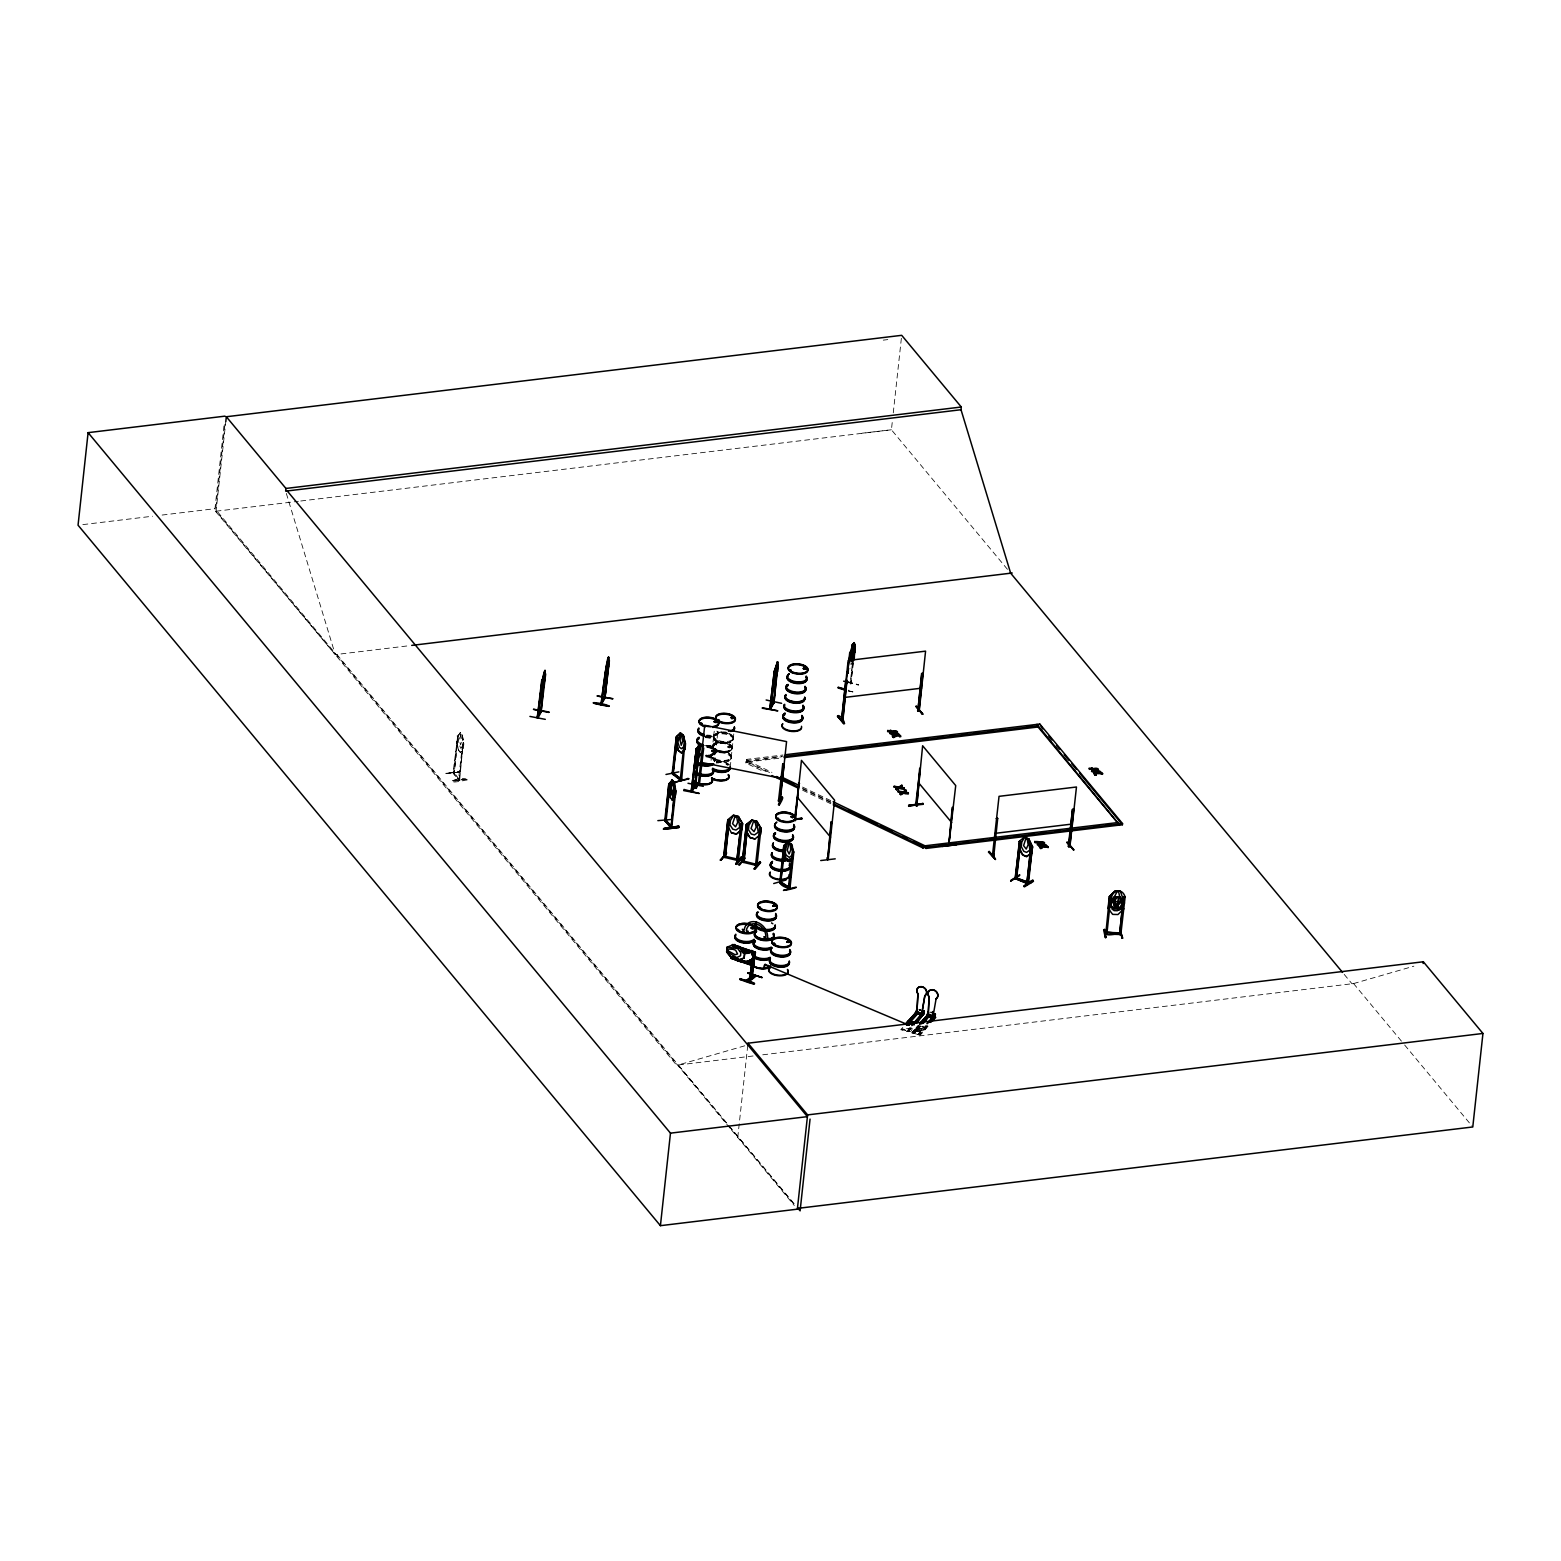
<?xml version="1.0" encoding="UTF-8"?>
<svg xmlns="http://www.w3.org/2000/svg" width="1561" height="1561" viewBox="0 0 1561 1561"><rect width="100%" height="100%" fill="white"/><g stroke="black" fill="none" stroke-linecap="round" stroke-linejoin="round"><path stroke-width="0.75" stroke-dasharray="5 3.75" d="M458.251 736.519L460.358 732.382L462.407 735.036L462.817 742.021L458.485 779.739L459.422 778.295M713.592 737.124L711.582 754.744M717.787 732.031L717.767 731.875A9.873 4.683 6.2 0 1 706.84 735.075M731.25 757.28L733.182 739.68M733.299 738.373L733.768 733.963M715.094 753.475L709.728 755.426M728.558 751.368L726.353 751.543M729.963 1128.115L214.989 508.691L224.257 423.265M224.96 424.338L215.516 511.286L335.283 654.625L409.333 645.688M753.085 1055.977L676.635 1065.187L216.062 511.208L225.799 421.587M454.329 772.344C449.1 769.183 462.427 784.832 459.149 778.159M467.051 779.915C459.461 774.9 437.861 786.549 467.051 779.876M457.061 735.992L458.134 736.616L454.231 773.671L457.724 735.894L453.022 773.046L459.188 780.402L463.246 742.548L459.636 780.168M453.529 773.671L457.646 735.758L460.358 732.382M462.251 735.055L463.91 743.27L463.266 749.143L460.397 752.539L458.349 749.904L456.866 741.651L458.446 750.002M713.026 750.47C708.674 752.968 716.753 749.534 711.718 751.329M711.075 760.324L711.523 756.851M714.236 731.211L713.689 735.758M711.679 750.9L713.143 751.407L712.909 750.197M714.45 749.3L715.25 748.441L713.982 749.046M715.582 749.163L714.079 748.89M705.904 756.09A10.029 4.761 6.2 0 1 714.606 760.89L716.538 743.563M728.772 746.314L728.226 747.348M729.26 747.582L730.08 746.899L728.948 746.548M730.119 767.329L731.328 758.178A10.029 4.761 6.2 0 0 717.416 752.129A10.029 4.761 6.2 0 0 715.367 760.168A10.029 4.761 6.2 0 0 731.27 758.256L730.607 759.466M761.105 770.314L745.787 762.978L745.924 761.807L781.749 756.753M769.612 772.5L747.758 762.002L746.665 759.387L782.959 755.017M745.787 762.978L747.758 762.002L746.665 759.387M737.748 1137.462L747.797 1044.933L678.215 1064.992L794.881 1204.604M850.667 679.308L852.423 663.113M850.647 683.328L852.911 662.508M852.93 663.23L850.882 684.03M853.438 662.644L850.804 684.011M848.325 691.113L852.852 691.874L848.657 690.118M892.209 422.543L891.429 429.782L1010.65 573.18M893.263 412.884L901.399 338.015M901.556 1030.006C901.673 1025.616 911.175 1036.66 912.209 1028.445M910.219 1028.992L906.492 1028.484M922.453 1030.884L915.039 1029.382L922.453 1030.884L915.741 1028.055M458.622 778.393L459.91 778.9M716.714 743.192L716.772 741.592A9.873 4.683 6.2 0 1 705.728 745.28M712.44 745.475L714.509 749.768M715.777 752.285L715.055 753.885L715.758 750.978M732.363 748.812L730.314 744.499L723.641 742.138L716.304 742.509L712.401 745.885L716.226 742.938M732.402 748.402C729.26 754.334 719.601 752.792 714.548 749.768M460.983 734.158L459.461 740.929L460.593 744.851L461.783 740.792L460.827 734.177M853.652 660.147L850.004 668.264M731.348 758.139L731.211 756.031L731.387 757.905M717.689 733.26L716.753 741.495A9.873 4.683 6.2 0 0 705.494 735.953M460.456 771.836L445.9 773.573L460.573 771.251M711.601 754.685L711.465 756.695M711.562 754.783L712.109 753.807M714.197 734.821L713.455 737.67M717.143 734.177L717.884 731.426M716.05 744.382L716.733 743.212M732.655 740.558L733.377 737.748M712.928 751.153L711.64 750.412M714.021 748.792L714.723 748.753M713.572 750.802L712.831 751.563L713.377 750.548M729.007 746.314L727.699 746.88M729.963 747.485L729.494 746.373M730.509 747.621L728.948 747.739M731.738 749.592L728.597 751.348M850.55 664.205L851.76 662.762M900.756 1029.792L902.804 1027.489M910.297 1027.645L906.551 1031.333L909.79 1027.821M910.765 1028.055L907.643 1031.626L908.6 1031.294L901.243 1029.304M908.639 1031.587L911.039 1028.114M908.131 1031.743L911.683 1027.723M912.931 1033.109L911.819 1032.836L917.966 1025.675M911.956 1032.875L918.512 1025.557L912.463 1032.699M912.756 1033.089L919.136 1026.006M919.409 1026.065L913.244 1033.206L912.483 1031.899L920.288 1035.08L928.034 1026.201M920.053 1025.675L913.244 1033.206L920.561 1026.397M914.317 1033.519L920.092 1025.967M914.18 1033.48L920.366 1026.377M927.566 1025.772C921.01 1037.655 910.687 1037.967 925.458 1025.479M917.888 1034.455L925.634 1025.577M926.61 1025.811L918.395 1034.28M927 1025.675L919.175 1034.806L927.527 1025.499M727.797 746.704L729.807 747.231M462.329 746.431L460.593 748.265L458.271 741.534L460.222 732.597M713.026 750.802L711.445 750.49M714.997 753.885L707.153 756.226A9.912 4.703 6.2 0 0 715.601 752.168A9.912 4.703 6.2 0 0 706.918 746.802M906.512 1031.275L907.682 1031.606M919.136 1034.748L911.819 1032.836M762.744 1054.807L1353.563 983.567L1413.876 966.181M923.644 1026.338L921.907 1026.318M716.245 742.919L726.099 743.075L732.343 747.504M82.85 524.613L152.529 516.223M162.129 515.052L214.989 508.691M216.062 511.208L298.366 501.296M300.785 501.003L891.429 429.782L861.965 433.217M458.29 750.021L460.554 752.519L463.11 749.163M445.626 773.358L460.495 772.032M458.602 778.607L454.29 772.734M452.3 780.539L466.817 778.841M746.548 760.558L782.841 756.168M747.758 762.002L781.612 757.924M883.272 340.142L887.799 339.596M1353.563 983.567L1351.982 983.742L1344.099 974.279M902.121 1030.182L903.058 1030.436M726.333 751.817L718.704 751.212L714.177 748.987M709.689 755.68L707.192 755.817A9.873 4.683 6.2 0 0 715.601 751.778A9.873 4.683 6.2 0 0 706.957 746.431L713.572 748.812M729.299 747.973L727.797 747.231M706.996 746.021L713.631 748.382L715.718 751.387M718.665 751.582L721.182 752.109M459.051 780.305L463.285 742.587M847.877 681.728L858.648 684.83L845.984 681.513M847.799 682.489L858.452 685.084M848.56 690.762L852.852 691.874M921.751 1026.494L925.38 1027.958L919.858 1026.475M916.678 1027.099L923.975 1029.558L916.619 1027.587M747.875 760.851L771.934 772.383M802.549 787.076L830.959 800.715M802.413 788.227L830.842 801.866M745.924 761.807L767.778 772.305M802.764 789.085L831.193 802.725M802.647 790.237L831.076 803.876M714.997 750.021L712.479 746.88M1353.485 983.469L1403.124 1043.158M1404.666 1045.031L1472.784 1126.964M336.883 654.43L727.133 1123.822M728.655 1125.676L794.373 1204.721M731.524 1129.988L794.295 1205.502M705.416 736.46A10.029 4.761 6.2 0 1 716.714 741.455L716.733 741.455M705.962 755.563A10.029 4.761 6.2 0 1 714.665 760.363L714.704 760.539M714.606 760.207L714.606 761.144M286.346 493.452L335.283 654.625M462.31 734.938L463.734 743.29M771.173 923.175A9.873 4.683 6.2 0 1 773.007 924.19M771.329 922.531A10.029 4.761 6.2 0 1 773.183 923.566M729.416 733.572A9.873 4.683 6.2 0 1 728.167 741.377A9.873 4.683 6.2 0 1 713.709 736.265A9.873 4.683 6.2 0 1 727.172 732.772M727.172 733.319A10.029 4.761 6.2 0 1 730.294 741.495A10.029 4.761 6.2 0 1 713.982 738.119A10.029 4.761 6.2 0 1 724.655 732.792M725.982 732.07A10.029 4.761 6.2 0 1 723.387 731.855M725.845 733.104A9.873 4.683 6.2 0 1 718.548 731.602M725.924 732.597A10.029 4.761 6.2 0 1 720.792 731.855M716.382 761.827A10.029 4.761 6.2 0 1 729.475 765.436M716.499 761.3A9.873 4.683 6.2 0 1 729.397 764.851M716.304 763.017A9.873 4.683 6.2 0 1 718.782 762.9M726.06 764.402A9.873 4.683 6.2 0 1 727.894 765.397M716.323 762.353A10.029 4.761 6.2 0 1 723.953 762.939M726.236 763.739A10.029 4.761 6.2 0 1 728.089 764.773M705.318 737.651A9.873 4.683 6.2 0 1 716.44 742.587A9.873 4.683 6.2 0 1 708.109 747.192M705.357 736.987A10.029 4.761 6.2 0 1 716.655 741.982A10.029 4.761 6.2 0 1 708.187 746.685M704.46 745.651A9.834 4.663 6.2 0 1 715.523 750.548A9.834 4.663 6.2 0 1 707.231 755.153M717.767 731.777A10.029 4.761 6.2 0 1 706.684 736.265M716.85 731.133A9.873 4.683 6.2 0 1 706.645 736.792M716.714 741.455A10.029 4.761 6.2 0 1 708.245 746.158M717.826 731.25A10.029 4.761 6.2 0 1 706.743 735.738M706.938 746.47A9.873 4.683 6.2 0 1 715.523 752.422A9.873 4.683 6.2 0 1 704.596 755.602M706.84 747.368A9.834 4.663 6.2 0 1 715.465 752.695A9.834 4.663 6.2 0 1 707.074 756.675M706.021 755.036A9.873 4.683 6.2 0 1 714.606 760.987M705.826 756.753A9.873 4.683 6.2 0 1 714.392 761.475M914.044 1030.104L921.361 1032.562L914.044 1030.104M466.759 779.349L452.261 781.183L466.759 779.349M717.455 741.826A9.873 4.683 6.2 0 0 733.104 739.934A9.873 4.683 6.2 0 0 719.484 733.904A9.873 4.683 6.2 0 0 717.455 741.826M717.416 741.28A10.029 4.761 6.2 0 0 733.319 739.368A10.029 4.761 6.2 0 0 719.484 733.241A10.029 4.761 6.2 0 0 717.416 741.28M716.519 750.353A9.873 4.683 6.2 0 0 732.168 748.46A9.873 4.683 6.2 0 0 718.548 742.431A9.873 4.683 6.2 0 0 716.519 750.353M716.597 749.787A9.834 4.663 6.2 0 0 732.187 747.895A9.834 4.663 6.2 0 0 718.626 741.904A9.834 4.663 6.2 0 0 716.597 749.787M716.519 750.431A9.873 4.683 6.2 0 0 732.168 748.539A9.873 4.683 6.2 0 0 718.548 742.509A9.873 4.683 6.2 0 0 716.519 750.431M716.44 751.29A9.834 4.663 6.2 0 0 732.031 749.417A9.834 4.663 6.2 0 0 718.47 743.407A9.834 4.663 6.2 0 0 716.44 751.29M716.44 750.821A9.912 4.703 6.2 0 0 732.148 748.929A9.912 4.703 6.2 0 0 718.489 742.88A9.912 4.703 6.2 0 0 716.44 750.821M715.387 760.714A9.873 4.683 6.2 0 0 731.036 758.822A9.873 4.683 6.2 0 0 717.416 752.792A9.873 4.683 6.2 0 0 715.387 760.714M715.426 759.641A10.029 4.761 6.2 0 0 731.328 757.729A10.029 4.761 6.2 0 0 717.475 751.602A10.029 4.761 6.2 0 0 715.426 759.641M715.582 758.997A9.873 4.683 6.2 0 0 731.231 757.124A9.873 4.683 6.2 0 0 717.611 751.095A9.873 4.683 6.2 0 0 715.582 758.997"/><path stroke-width="1.5" d="M533.569 709.24L549.101 712.031M597.297 695.874L612.653 698.84M666.04 821.203L670.137 784.227M781.612 703.328L766.139 700.011M545.043 675.23L544.945 670.371L543.735 672.889M608.77 661.864L608.634 657.22M777.554 666.567L777.476 661.727L774.412 672.342M850.55 651.971L849.282 661.571M855.018 646.625L853.184 660.927M670.02 783.993L668.849 783.602L665.474 821.359L664.771 820.54M698.723 750.295L698.645 746.021M544.457 676.362L544.438 672.108M608.322 658.781L606.858 669.415L608.146 658.762M776.968 667.718L776.949 663.464M729.104 820.481L727.777 820.13L723.602 857.106L725.026 857.516L729.299 819.642L725.436 857.301L724.011 856.911M742.275 861.731L743.914 862.121L747.778 824.501L743.738 862.394C734.724 860.384 764.051 867.253 755.426 865.184M755.27 953.673L732.304 945.927L755.387 953.322C753.67 955.683 752.714 949.771 755.485 952.366L732.441 944.659L755.446 952.405M754.139 951.898L753.67 953.42M753.729 965.03L753.143 964.152M753.436 961.615L753.729 961.127M765.749 965.244C765.202 961.322 762.295 970.044 765.105 967.118M696.479 754.022L699.387 744.343L699.465 753.748L695.913 764.266L697.455 761.827M541.179 710.801L537.277 717.884L542.272 680.303M544.594 672.147L541.901 680.986L537.882 718.04L542.487 680.069M544.555 679.62L542.623 686.177L545.121 670.41L541.082 711.757L545.687 673.923L541.823 690.372M541.569 711.153L538.038 717.904M604.361 697.338L601.063 704.577L605.161 697.689M609.395 660.576L604.887 698.411L608.653 660.576C608.946 641.532 599.97 708.421 601.609 704.674L601.765 704.538M604.322 696.772L604.575 696.284M777.124 663.484L774.256 671.542L769.866 709.279L773.69 702.157M777.554 671.152C768.968 698.391 780.344 668.791 777.437 665.279L774.08 702.509L770.802 708.596M773.593 703.113L773.515 700.889L774.08 702.391M608.283 666.274L606.351 672.83L606.253 666.527L608.673 657.025M609.102 661.064L604.907 698.313M916.931 1011.996L917.868 993.889A5.288 4.41 41.1 0 1 918.57 987.332A5.288 4.41 41.1 0 1 925.517 989.206A5.288 4.41 41.1 0 1 924.795 995.742L921.849 1013.323L924.912 995.606A5.288 4.41 41.1 0 0 925.634 989.069A5.288 4.41 41.1 0 0 918.688 987.196A5.288 4.41 41.1 0 0 917.985 993.752L916.931 1011.996L921.966 1013.187M936.112 998.708L935.995 998.845A5.288 4.41 41.1 0 0 936.698 992.289A5.288 4.41 41.1 0 0 929.771 990.415A5.288 4.41 41.1 0 0 929.049 996.972L928.132 1015.079L933.029 1016.406L936.112 998.708A5.288 4.41 41.1 0 0 936.815 992.152A5.288 4.41 41.1 0 0 929.888 990.279A5.288 4.41 41.1 0 0 929.166 996.835L928.249 1014.943M923.078 1013.655L915.234 1022.709M934.219 1016.992L935.78 1017.304L932.502 1020.855M680.323 778.744L681.572 780.578L684.889 742.314M606.234 666.625L601.844 704.557M225.038 416.143L88.099 432.651L78.05 525.198L660.42 1225.678L797.359 1209.17L807.603 1114.905L747.992 1043.197L1423.339 961.771L1482.95 1033.46L1472.784 1126.964L797.437 1208.409M225.799 421.587L226.325 416.748L901.692 335.322L961.303 407.011L961.01 409.723L1010.65 573.18L1342.558 972.405M226.325 416.748L285.936 488.456L285.643 491.149L961.01 409.723M533.53 709.416L548.887 712.44M541.726 680.206L537.257 717.748M540.535 711.66L543.599 683.816M544.106 679.191L544.926 673.923M608.849 706.392C578.35 701.006 600.419 701.982 609.024 705.982M597.239 696.069L612.81 698.684M600.985 704.401L606.156 666.976M604.302 698.235L607.327 670.469M672.206 819.427L657.864 820.637M678.859 771.875L665.981 774.471M678.898 827.486C632.381 833.125 709.435 822.042 664.186 828.15M664.752 820.715L668.849 783.602M675.152 796.617L672.284 800.149L674.372 782.529L672.206 780.012L669.357 783.544L665.318 821.34L665.61 819.271M680.284 733.163L676.303 736.772L672.147 773.749L680.869 780.559M680.576 779.798L681.513 780.402L672.732 773.671L677.689 736.694M672.459 800.13L670.196 797.515L672.069 780.207M677.591 737.007L673.084 774.49L672.284 772.402L673.318 773.144M676.869 736.616L676.011 742.392L678.352 750.587L681.513 752.909L684.889 749.28M676.303 736.772L673.006 774.412M664.81 820.696L671.054 827.993L674.45 790.237L675.523 790.842L674.45 790.237M670.781 827.857L671.015 825.749L671.679 826.471M671.054 827.993L674.957 790.159M675.776 790.842L671.62 827.896L664.83 820.618M674.372 782.529C675.113 788.11 678.04 795.954 672.284 799.954M680.225 778.939L680.245 780.071L684.206 742.334L683.289 735.329L685.513 743.504L685.123 749.378L681.513 752.909M678.645 826.296L664.147 828.715M687.933 778.276L688.342 779.427M688.011 783.271L703.309 786.315M695.543 784.734L691.23 791.739L695.718 754.061L691.816 791.895L695.894 785.046M695.718 754.061L691.211 791.603M691.991 791.759L696.46 753.729M696.713 753.709L696.752 760.09L698.899 753.573M697.728 760.07L694.918 785.593L700.109 747.875M698.469 753.124L700.05 748.012L699.211 744.304L697.845 746.763M695.855 785.007L698.079 759.446M698.587 754.822L699.348 747.875M696.245 788.403L698.996 782.334L695.465 788.149M702.294 747.758L703.679 748.031L699.328 785.339C702.274 783.7 696.635 782.9 698.255 785.124L704.733 725.28L786.568 741.592L780.149 801.359L778.471 801.086L782.744 763.797L784.129 764.07L779.798 801.378M698.45 784.773L698.372 783.368L699.933 783.7M699.191 793.456L684.011 789.456L683.698 790.607L699.133 793.456M660.42 1225.678L670.469 1133.149L88.099 432.651M726.45 852.911L720.811 860.15L726.333 853.535M723.855 857.262L727.836 819.72L733.416 815.154L738.431 816.462L742.665 823.701L742.021 829.574L736.46 834.159L731.446 832.833L727.367 825.593M720.948 860.306L726.548 852.911M736.538 864.306L742.06 857.711L736.558 864.404L735.816 863.409L741.416 856.891M727.289 947.293L726.704 951.917L731.992 958.513L726.626 951.878L727.153 947.176L737.69 948.503L740.851 952.776L740.519 955.8L736.714 957.595L726.802 951.839M723.777 857.184L738.568 860.716L736.909 860.599L741.124 823.349L742.451 823.701L738.392 860.989L736.753 860.599L741.124 823.349M727.719 950.571L727.894 949.049L733.046 949.303L735.621 950.181L737.572 953.966L735.133 954.727L727.641 950.629M737.28 860.384C735.368 858.179 740.09 859.252 738.412 860.677M738.197 859.584L738.197 861.009M739.426 865.145L744.948 858.53M741.338 856.794L742.08 857.75M751.407 965.303L730.958 958.259L731.348 956.795L751.817 963.839M732.304 945.927L732.694 944.464M742.334 862.101L746.275 824.989L747.602 825.34M762.431 707.757L777.827 710.84L762.256 708.226M739.816 979.469C754.841 980.698 763.583 988.815 739.855 979.371M774.256 671.542L769.788 709.104M770.549 709.26L774.939 671.659M744.148 957.986L744.734 953.225L739.29 946.649L744.499 953.303L744.148 957.986L737.826 960.366M770.88 708.772L774.997 671.21M775.212 671.191L775.134 677.533L777.085 670.976M754.217 869.028L759.856 861.652L754.217 869.028L760.558 862.609L755.036 869.223M754.392 868.345L759.875 862.335M742.373 862.082L746.334 824.579L751.973 820.188L756.753 821.515L760.987 828.559L756.89 865.848C752.324 865.575 758.783 862.218 756.831 865.457M755.485 865.555L759.602 828.208L760.948 828.559M775.856 677.494L773.749 702.977M776.617 670.547L777.437 665.279M755.758 865.223L755.348 864.443M773.827 702.996L778.022 665.24M755.485 864.17L756.734 865.809M745.69 830.452L749.924 837.691L754.997 838.94L760.578 834.355L761.202 828.481L756.909 821.32L751.836 820.071L746.275 824.657L747.914 825.047M747.778 973.147L762.041 977.537L748.168 972.757M759.817 861.652L760.558 862.628M749.592 961.986C747.017 957.049 757.202 967.118 749.807 961.81M748.012 981.225L755.485 975.801M751.563 963.293L749.865 978.552L751.446 979.001L754.041 953.556M750.041 978.688L752.012 961.283A9.912 4.703 6.2 0 1 753.319 960.288M751.992 960.62L752.363 958.903L754.236 959.059L751.836 978.532L754.061 960.717L751.68 960.854M750.88 978.025L751.621 967.215M751.758 978.415L752.051 967.176M752.968 961.615L751.309 978.962M755.173 952.483L753.631 966.22L755.075 952.698M754.002 974.688L746.217 981.128L753.768 975.118M747.797 1044.933L747.992 1043.197M779.271 804.91C779.641 796.422 786.764 793.183 779.271 804.93L778.588 804.091M786.1 879.955L773.71 883.546M791.876 855.408L789.339 857.418L787.212 855.935C780.949 851.916 793.573 835.506 783.798 845.652L779.759 882.765C781.749 887.35 793.632 889.868 788.481 887.253M791.447 844.013L793.808 852.15L789.866 889.224L780.207 882.531L784.246 845.34M783.798 845.652L780.676 883.35L779.817 881.243L780.91 881.985M780.578 883.272L785.32 846.101L784.227 845.516L788.129 841.73L791.368 844.13L792.344 851.018L788.305 888.638L789.768 889.126M783.524 890.336C793.047 889.614 806.842 883.643 783.583 890.433M794.9 816.208L799.017 782.861L795.134 820.676L801.456 760.363L834.569 800.169L828.189 859.584M794.998 820.579L795.271 819.33M788.773 888.482L789.105 887.194M789.105 888.58L793.144 850.999L793.769 852.13M793.144 851.506L789.085 889.243M794.939 819.798L802.003 818.159L794.725 819.057M843.642 681.201L847.896 681.708M842.92 719.914L846.803 682.547L845.496 682.703L841.574 719.621M831.057 822.062L832.13 822.667L831.057 822.062L827.759 859.077M919.253 710.626L925.575 651.152L848.169 660.479L841.633 720.031L842.062 718.704M845.164 689.689L845.281 688.479M845.75 685.181L850.277 652.322M846.003 686.899L846.764 679.952M847.506 673.006L849.769 652.186M831.564 822.003L827.564 859.818L827.115 857.652L827.818 858.472M843.272 718.84C840.13 717.416 844.54 718.333 842.784 719.562L846.764 680.694M847.525 673.747L848.286 666.801M848.774 662.176L852.365 644.927M848.033 673.142L848.521 668.518M849.711 662.176L851.74 650.917L853.75 648.615L853.477 644.361L851.818 654.957L853.282 651.23L853.555 648.635L849.457 658.898M844.599 723.602L837.516 716.167L843.779 723.699C846.53 723.504 838.881 712.811 837.496 716.245M853.165 660.186L853.535 648.752M853.672 660.323L855.272 646.313L854.218 642.683L852.189 644.888L850.355 656.303L851.194 658.332C854.16 656.869 856.755 638.332 852.208 645.005M835.233 858.843L820.735 860.54M810.061 1119.081L800.11 1210.848L798.003 1208.331M887.546 731.192C891.565 728.031 888.502 736.694 896.521 733.221C902.199 728.811 880.287 732.343 890.921 731.309M888.033 731.777L887.624 730.411M890.707 730.177C888.892 737.768 904.834 729.416 891.311 731.836C884.853 734.743 900.736 735.836 896.97 732.011M893.555 737.533L892.19 734.724L897.243 734.587A2.615 1.229 6.2 0 1 898.746 734.763C905.4 738.314 889.965 733.085 893.555 737.533C889.594 734.431 896.131 735.758 897.321 733.826A2.615 1.229 6.2 0 1 898.824 734.002L900.677 736.792M894.629 737.397L893.263 735.016L895.741 736.499M896.599 736.402C894.648 733.377 901.185 733.885 899.565 736.89M894.16 786.159C908.034 791.017 883.975 785.027 898.96 786.939L901.829 785.222C903.585 788.012 896.697 788.207 902.317 785.827M900.053 787.154C906.18 787.154 904.834 790.432 899.448 788.305C896.755 791.447 894.414 788.559 898.434 787.31M896.619 789.983L896.209 788.617M898.18 790.998C912.073 795.876 888.014 789.866 902.999 791.778L905.848 790.061C907.604 792.851 900.717 793.047 906.356 790.666M894.082 786.92L898.96 786.939M899.448 788.305L904.404 788.325M904.073 792.012C910.2 792.012 908.853 795.271 903.468 793.164C900.795 796.286 898.453 793.398 902.473 792.168M900.658 794.842L900.248 793.476M902.238 786.607L901.829 785.222M898.102 791.778L902.999 791.778M903.468 793.164L908.443 793.183M904.326 789.105L903.936 787.759M906.278 791.447L905.848 790.061M922.297 714.236L916.092 706.001L922.434 714.021M908.346 793.944L907.956 792.617M921.829 673.806L917.868 710.879L921.614 673.532L923.136 673.63L921.614 673.532M908.678 805.32L923.156 803.525L908.678 805.339M922.922 673.376L919.019 710.743L917.653 710.84M916.892 804.5L915.741 803.895L916.853 805.983L916.229 805.222M916.795 806.003L920.17 768.246L915.585 805.242M916.092 805.183L916.717 805.925L922.629 745.748L955.722 785.573L948.971 843.857M916.287 806.081L919.683 768.305M833.262 804.93L922.902 847.935L924.99 845.808L1118.515 822.471L1118.378 823.642M917.322 1011.216L905.478 1024.016L909.165 1024.992M785.378 754.724L1039.782 724.05L1122.535 823.584L1122.418 824.735L926.063 848.423L924.99 845.808L833.145 801.749M926.063 848.423L924.99 845.808M906.2 1024.679L917.224 1012.25L916.97 1009.147L915.136 1013.343L922.492 1015.333L924.327 1011.118L921.966 1014.709L915.761 1013.03L917.536 1009.304M923.761 1010.962L921.966 1014.709M941.829 846.082L956.386 844.228M924.327 1011.118L924.053 1013.538L915.858 1022.865M920.21 1023.821L928.522 1014.318L928.151 1012.23L926.317 1016.445L933.673 1018.416L933.946 1016.016M928.736 1012.387L926.941 1016.113L933.166 1017.792L934.941 1014.065L935.254 1016.621M919.702 1023.996L927.897 1014.63L928.151 1012.23M952.21 807.447L948.912 843.779L952.717 807.388M933.166 1017.792L934.941 1014.065M989.05 851.896L995.469 859.467L988.406 852.033M1072.7 809.652L1074.007 809.496L1072.485 809.398L1068.739 846.745L1069.909 846.608L1076.466 786.998L999.04 796.344L992.425 855.857L994.142 854.374L993.772 855.74M997.694 818.413L996.386 818.569L997.694 818.413L993.811 855.779L992.757 855.857M1010.767 881.145L1019.782 874.901L1010.826 880.365M1019.606 841.281L1015.079 878.511L1028.406 883.643L1032.426 846.569L1028.855 838.92L1024.348 837.164L1019.372 841.242L1015.391 878.316M1015.704 878.394L1015.684 876.97M1020.718 841.847L1016.523 879.097L1015.743 877.028M1016.211 879.019L1020.718 841.223M1036.836 725.553L1036.972 724.382L1119.588 825.086M1039.782 724.05L1042.728 728.889M1032.797 880.267L1033.441 881.341L1024.504 886.824C1025.304 881.985 1043.489 875.389 1023.938 885.789M1027.099 881.731L1026.826 883.448L1030.806 846.316L1032.289 846.608L1028.679 839.096L1024.445 837.106M1031.119 846.121L1026.865 883.409M1026.943 856.521C1019.821 857.184 1014.962 835.779 1022.435 854.765L1026.845 856.579L1031.938 852.443L1032.562 846.569L1027.782 883.799M1034.65 842.14C1038.67 838.998 1035.606 847.643 1043.607 844.189C1049.285 839.779 1027.392 843.291 1038.026 842.257M1035.138 842.725L1034.728 841.379M1040.621 848.482L1039.138 846.257L1040.094 845.399L1046.846 846.511L1039.372 846.413L1040.621 848.482L1041.714 848.345L1041.05 845.867L1048.153 846.901L1040.153 846.94L1041.694 848.325M1046.768 847.291L1045.246 844.579L1048.153 846.901M1066.885 842.647L1073.988 849.984L1067.685 842.472M1067.061 841.925L1073.305 849.886M1070.144 846.491L1068.309 846.433L1072.485 809.398M1068.895 846.725L1070.046 845.262M1068.407 846.355L1069.773 846.257L1073.792 809.242M1089.129 768.832C1097.871 766.705 1084.544 770.373 1092.505 768.949M1089.617 769.417L1089.207 768.071M1095.1 775.173L1093.617 772.929L1094.573 772.09L1101.325 773.202L1093.851 773.105L1095.1 775.173L1096.193 775.036L1095.51 772.558L1102.612 773.593L1094.632 773.632L1096.173 775.017M1101.246 773.983L1099.725 771.271L1102.612 773.593M1105.442 937.576L1104.583 929.263L1103.666 930.024L1105.364 937.673L1106.203 936.99M1105.832 932.366L1105.754 934.083L1109.539 896.716L1110.964 896.775M1105.442 933.693C1108.642 937.302 1123.94 930.805 1120.798 934.571L1125.11 897.087C1122.261 886.375 1109.578 890.98 1111.608 901.126L1114.632 904.736L1118.066 904.834L1121.891 901.458L1122.379 897.068L1120.408 891.214L1115.198 890.882L1109.325 896.58L1108.056 908.326L1112.642 914.375L1117.969 914.531L1123.842 908.834M1121.266 933.166C1116.135 934.298 1102.729 929.868 1106.847 934.122L1110.886 896.229M1114.632 896.814L1114.359 899.39L1115.861 901.731L1117.578 901.77L1119.764 896.97L1118.652 891.916L1116.935 891.858L1111.452 902.59L1110.964 907L1113.988 910.609L1117.422 910.707L1121.247 907.331L1121.735 902.941L1119.783 897.087L1114.534 896.677L1119.881 896.931L1124.505 903.058L1118.613 908.756L1113.305 908.58L1108.661 902.375M1123.608 896.58L1119.549 934.532L1123.51 897.029L1125.11 897.087M1121.93 938.2L1120.427 929.849M1423.144 963.508L1423.339 961.771M691.367 790.256L692.421 789.866M695.055 784.149L695.835 784.246M544.204 672.908L543.13 682.781L544.184 678.937M776.734 664.264L775.661 674.137L776.695 670.293M698.801 746.06L697.299 756.675L698.43 752.87M529.92 716.421L545.296 719.348M1068.895 845.399L1070.241 845.203M542.467 680.264L543.911 672.791M1026.787 881.965C1044.25 887.741 995.645 870.414 1027.021 882.063M543.033 687.991L544.848 679.796M605.57 676.83L608.556 666.43M838.023 687.933L846.238 690.45M695.835 754.841L698.001 746.685M697.299 761.905L699.465 753.748M919.39 1009.928L920.444 1010.201L919.566 1009.635M671.601 785.963L672.693 781.807M849.399 658.918L851.877 650.839M852.306 660.186L854.569 652.205M852.286 661.123L853.34 657.844M740.246 978.649L754.119 983.391M740.187 979.098L754.002 983.918M789.164 843.428L787.251 850.257L789.164 854.023L790.725 849.886L790.237 844.169L789.027 843.467M801.886 818.725L794.608 819.623M908.561 805.925L923.078 804.305M680.44 733.124L677.884 742.158L679.425 747.173L681.376 748.695L683.718 746.743M1025.87 838.628L1023.587 845.633L1026.221 849.086L1028.133 844.794L1027.294 839.213L1025.772 838.686M1116.291 897.731L1113.715 905.263L1115.217 907.604L1116.935 907.643L1119.139 902.843L1118.008 897.79L1116.271 897.653M735.036 816.52L732.558 823.681L735.582 826.803L737.69 822.374L736.655 816.949L734.977 816.598M541.862 690.177L543.208 687.913M540.652 710.704L537.491 716.577M601.102 704.499L604.907 697.435M777.124 665.923L777.632 661.766L773.924 672.186M773.163 702.04L770.9 707.64M695.386 788.227L698.177 782.861M699.504 784.988L698.001 785.046L699.679 785.339M782.744 763.797L784.012 764.324M778.549 800.071L780.422 799.778L778.607 799.72M778.412 804.774L782.12 796.949M843.799 723.68L837.574 716.148M753.865 961.244L749.826 959.859M702.06 723.758L700.694 723.289M701.65 723.036L700.46 723.699L702.157 723.836M714.801 721.299C711.777 721.436 718.645 724.206 716.031 721.143M717.26 720.031L718.665 719.601M717.787 720.011L718.801 719.953M715.836 722.06C711.875 721.865 718.84 722.138 715.406 721.241M731.309 717.377L731.68 718.743L733.572 717.806M733.182 717.904L731.328 717.767M791.193 670.118L789.749 670.293M791.134 670.664L790.198 670.176M803.252 668.42L804.442 667.737M803.935 667.932L803.564 668.986L804.969 668.693M804.403 667.659L804.91 667.971M805.242 668.674L805.378 667.854M806.178 669.025L805.652 667.932M778.315 819.135C775.212 818.53 780.441 817.749 777.358 818.764M777.924 818.92L778.139 818.92M792.403 816.579L792.168 817.457M791.056 816.462L793.164 817.262L792.676 816.149M793.71 817.047L792.422 817.476M737.904 929.341L738.88 930.083M760.285 907.761L759.173 907.682M759.7 907.546L760.363 907.663M751.036 928.014L752.246 927.332M751.621 928.112L753.28 928.229M751.348 927.683L751.992 928.854L753.983 928.288M772.793 906.18L774.061 905.341M773.885 905.946L773.632 906.336M774.061 905.575L775.173 905.692M775.602 906.395L774.978 905.341M774.1 943.059L773.124 943.781L774.236 943.664M773.222 943.546L774.822 943.82L773.866 944.21M774.315 944.21L774.705 943.566M786.881 942.239L788.207 941.166M788.656 942.532L789.807 942.103L786.998 942.083M1024.504 837.281L1021.772 842.179L1021.284 846.569L1023.723 851.233L1026.572 852.404L1029.811 850.101L1028.855 838.92M695.016 784.637L692.382 790.159M751.973 820.188L748.929 825.32L748.46 829.711L751.27 834.042L754.509 834.901L758.139 832.267L756.909 821.32M1104.408 929.907L1106.144 937.498M1010.65 880.97L1019.528 875.506M752.168 961.03A9.834 4.663 6.2 0 1 753.417 960.074L752.617 960.23M930.785 1012.328L931.624 1012.562M673.396 790.978L672.479 792.461L671.308 788.539M744.909 857.809L738.626 864.872M842.881 719.875L841.594 719.66M917.731 709.201L919.195 709.026M919.039 709.045L917.595 710.548L919.039 710.372M992.367 855.584L993.889 855.682M993.83 855.408C989.733 855.33 996.035 853.613 992.62 854.179M669.513 783.524L672.225 780.188L670.079 789.164L672.479 795.876L674.254 794.042L674.742 789.632L674.313 782.646L672.05 780.032M738.431 816.462L739.66 827.408L736.011 830.042L732.792 829.203L729.963 824.871L730.45 820.462L733.475 815.33L738.275 816.676L742.49 823.72L740.929 823.584M731.446 832.833L736.441 833.906L741.924 829.418M720.109 860.091L726.45 853.691M745.807 830.511L750.08 837.476L754.939 838.998M725.533 856.345L738.724 859.409M755.075 821.866L753.534 821.359L751.056 828.52L754.061 831.662L756.168 827.213L755.134 821.788M759.602 828.208L761.202 828.481M736.851 859.604L738.568 859.37M735.738 864.189L741.377 857.399L735.855 864.014M744.031 861.204L757.026 864.482M905.263 1024.406L916.717 1011.548M906.687 1024.797L917.497 1012.328M906.843 1024.836L918.141 1011.938M907.624 1025.07L917.107 1014.416M914.297 1022.435L922.18 1013.596M911.8 1025.577L922.649 1013.128M915.722 1022.826L924.073 1013.518L916.658 1023.099M919.546 1023.938L925.712 1016.796M922.044 1022.435L928.385 1015.372M922.531 1022.553L929.341 1015.021L921.595 1023.899M923.175 1022.416L929.38 1015.313L923.605 1022.865M923.468 1022.826L929.654 1015.704M933.185 1016.601L927.039 1023.743L935.507 1014.221M929.517 1022.24L934.356 1016.933M930.005 1022.357L935.312 1016.894L930.668 1022.221M930.161 1022.396L935.273 1016.601M890.531 732.246L895.253 731.641M1092.095 769.905C1101.285 765.924 1099.9 775.095 1091.568 771.446C1092.31 765.456 1105.695 772.305 1092.076 770.08M1037.616 843.213C1046.124 839.291 1046.143 847.994 1037.499 845.008C1035.392 838.706 1052.641 845.457 1037.597 843.389M781.222 883.175L780.11 882.472M676.635 736.519L680.401 732.948L683.425 735.309L685.045 743.602M1109.344 896.658L1115.217 890.96M1114.534 896.677L1108.681 902.453L1113.305 908.58L1118.593 908.658L1124.31 902.902L1119.783 897.087M789.359 861.477L793.32 857.887M789.515 861.633C782.998 860.54 781.378 839.955 786.217 859.33L789.398 861.672L793.183 857.926M695.562 785.632L698.977 748.5M673.708 772.929L672.791 772.246M1026.904 856.345L1031.938 852.443M733.455 944.795L739.387 946.571M731.348 956.795L751.543 964.054M730.958 958.259L751.68 965.088M737.787 960.6L744.226 957.927M752.363 958.903L753.904 959.43M745.709 980.952L753.241 974.942M909.712 1022.065L911.585 1021.304L913.087 1022.748M913.029 1022.553C905.282 1023.723 917.556 1022.435 909.926 1021.889M715.972 721.611L714.801 722.08M717.611 719.699L718.587 719.972L717.182 719.68M716.382 722.333L717.026 721.826M804.364 667.971L805.749 668.186M778.666 819.037L778.705 818.491M793.222 817.144L793.788 817.027M760.617 907.507L759.446 907.156M738.08 929.751L738.353 929.654M753.904 928.444L752.168 927.566M774.373 943.429L773.3 943.995M1105.52 933.751L1106.964 934.083M1105.812 932.327L1121.032 932.893M1119.374 934.454L1120.993 934.2M1121.052 933.185L1119.627 932.854M1016.348 877.672L1015.84 877.048M1023.782 886.511L1032.836 880.97M898.882 787.7L901.751 786.003M902.902 792.539L905.77 790.842M896.716 789.222L899.526 787.544M900.736 794.061L903.565 792.383M896.131 789.398L898.355 788.09M900.151 794.237L902.375 792.929M922.902 847.935L929.693 846.394M727.055 947.234L733.514 944.561M805.925 668.986L804.578 669.337M716.07 721.084L714.099 721.767L716.616 721.553M731.036 717.572L732.129 717.436M732.889 718.06L731.602 717.494M733.416 718.47L732.421 718.489M775.349 906.356L772.91 906.024M725.319 856.208L723.758 855.799M743.816 861.067L742.236 860.618M793.339 852.267L791.31 844.052M788.871 887.507L780.871 882.375M790.042 887.838L781.3 882.258M699.679 783.954L698.313 783.72M843.038 718.528L842.023 718.665M919.175 709.396L917.809 709.104M680.401 732.948L683.367 735.426M678.352 750.587L676.147 742.353M681.337 752.753L678.547 750.431M673.279 773.515L681.747 779.134M675.328 782.607C679.425 779.856 704.304 775.68 674.918 782.081M792.988 817.008L791.934 816.988M774.9 906.004L773.846 906.004M787.427 941.322L789.729 942.122M723.933 855.526L725.592 855.955L724.031 855.877M742.431 860.384L744.07 860.813L742.509 860.735M888.111 730.997L890.999 730.528M1089.695 768.656L1092.583 768.188M1035.216 841.964L1038.104 841.496M1028.231 882.531L1027.879 883.858L1015.294 878.648M668.889 789.281L670.352 797.495M847.038 682.801L845.496 682.703M923.097 714.138L916.151 706.645L922.512 714.118M841.477 719.719L842.94 719.543M799.583 783.524L798.51 782.92M671.152 826.569L665.474 820.618M664.401 829.145L678.898 827.447M794.334 819.408L801.925 818.92M923.156 803.544L908.6 806.12M942.181 846.413L956.659 844.677M285.936 488.456L961.303 407.011M411.733 645.395L1012.23 573.004M844.15 697.494L921.556 688.167M893.633 736.753L894.726 736.616M899.682 736.148L900.756 736.011M807.017 753.261L811.857 752.675M819.115 751.797L823.954 751.212M833.633 750.041L838.472 749.475M845.73 748.597L850.569 748.012M860.248 746.841L865.087 746.256M872.345 745.377L877.184 744.792M884.443 743.914L889.282 743.348M898.941 742.177L903.78 741.592M911.039 740.714L915.878 740.129M923.136 739.251L927.975 738.665M937.654 737.514L942.493 736.929M949.751 736.051L954.591 735.465M961.849 734.587L966.688 734.002M973.947 733.124L978.786 732.538M988.464 731.387L993.303 730.802M1000.542 729.924L1005.382 729.338M1027.158 726.704L1031.997 726.138M784.168 756.461L1038.163 725.845L1038.045 726.997L784.032 757.631M1095.178 774.412L1096.271 774.276M995.02 833.359L1072.446 824.013M939.371 845.223L944.21 844.638M951.469 843.76L956.308 843.174M963.566 842.296L968.405 841.711M978.084 840.559L982.923 839.974M990.181 839.096L995.001 838.511M1002.26 837.633L1007.099 837.047M1014.357 836.169L1019.196 835.584M1028.875 834.433L1033.714 833.847M1040.972 832.969L1045.811 832.384M1055.49 831.213L1060.329 830.628M1067.587 829.75L1072.427 829.184M1094.202 826.549L1099.042 825.964M1106.281 825.086L1111.12 824.501M926.18 847.272L1122.535 823.584M1040.719 847.721L1041.811 847.584M807.603 1114.905L1482.95 1033.46M670.469 1133.149L807.408 1116.642L287.244 490.954M1120.798 934.532L1105.754 934.044M804.637 667.952L803.252 668.615M773.593 905.282L773.983 905.263M759.524 907.331L760.187 907.39M753.143 928.756L751.173 928.054M895.038 732.148L890.414 733.202L896.814 732.655M1120.232 930.551L1122.808 938.239M681.162 779.329L673.728 773.417M804.988 669.162L803.974 668.42L805.105 668.264M792.5 817.749L790.9 816.832M774.393 906.082L773.222 905.985M778.841 799.408L778.471 801.086L780.266 801.125M778.919 800.773L780.11 801.086M672.635 773.593L673.669 774.334M899.975 787.934L903.858 788.539M903.995 792.773L907.878 793.378M773.768 678.215L774.51 681.767L773.827 678.079M604.985 673.513L605.707 677.045L606.936 674.664M541.296 686.723L541.999 690.411M593.609 703.113L609.024 706.118M698.255 784.773L699.66 785.046M700.713 762.295L782.549 778.607M752.734 927.273L754.08 928.444M788.461 941.185L789.495 941.732M699.172 744.48L699.367 749.163M695.191 760.714L696.128 764.11M795.134 819.232L795.076 819.193A9.834 4.663 6.2 0 1 779.622 821.066A9.834 4.663 6.2 0 1 781.651 813.183A9.834 4.663 6.2 0 1 795.212 819.193L794.569 818.686M671.21 825.906L666.079 820.345M854.667 646.313L854.316 658.137M852.852 650.254L851.174 660.83L852.404 651.015M844.481 688.889L838.101 687.289L844.403 689.669M727.972 819.896L729.436 820.188M928.522 1014.318L934.727 1015.977M914.239 1024.387L906.882 1022.416L914.18 1024.875M752.734 964.152L754.158 964.698M752.656 965.225L753.67 965.966A9.834 4.663 6.2 0 0 770.334 966.044M752.597 965.4L753.943 966.025M747.856 972.991L762.061 977.576M733.338 717.982L731.446 717.767M787.466 942.395L786.9 941.907M1019.548 841.359L1020.874 841.808M1019.235 841.555L1020.406 842.042M1030.806 846.316L1031.977 846.803M765.768 964.815L909.029 1025.226M993.967 854.062L994.045 855.662M780.676 776.578L798.159 784.968M782.744 778.783L793.671 784.032M848.325 810.257L876.755 823.896M881.126 825.984L892.053 831.232M902.999 836.481L907.37 838.569M913.926 841.73L924.853 846.96M776.539 776.5L798.393 786.978M833.379 803.778L923.019 846.784M772.032 775.563L798.276 788.149M792.949 816.501L791.407 817.125M756.207 975.957L748.656 981.967M1107.256 932.444L1107.003 934.044M733.65 717.943L733.241 717.67M672.85 781.788L673.669 788.403M989.147 851.311L995.45 858.765M989.089 851.838L995.469 859.467M1099.725 771.271L1102.534 774.373M1048.855 736.265L1051.919 739.953M1056.524 745.475L1059.587 749.163M1064.173 754.704L1068.778 760.227M1071.841 763.914L1076.446 769.436M1079.51 773.124L1122.418 824.735M1038.377 727.387L1118.066 823.232M1045.246 844.579L1048.055 847.682M918.609 782.763L951.703 822.588M797.437 797.378L830.55 837.184M854.062 642.644L855.369 646.469M853.594 648.556L854.882 652.4M1120.33 929.79L1122.164 938.122M695.25 760.597L696.089 764.305M851.565 658.605L851.077 655.327L851.994 657.298L853.652 652.244L852.735 661.044M777.476 661.727L777.983 665.376M851.779 659.054L852.189 661.708M774.997 926.59A9.873 4.683 6.2 0 1 764.11 931.019A9.873 4.683 6.2 0 1 756.148 923.936M775.212 926.005A10.029 4.761 6.2 0 1 764.149 930.493A10.029 4.761 6.2 0 1 756.07 923.292M773.378 933.927A9.873 4.683 6.2 0 1 765.729 939.8A9.873 4.683 6.2 0 1 754.587 933.654M755.231 932.502A9.873 4.683 6.2 0 1 756.48 931.546M773.397 933.341A9.834 4.663 6.2 0 1 763.251 938.981A9.834 4.663 6.2 0 1 756.578 930.961M773.456 933.576A9.912 4.703 6.2 0 1 763.212 939.254A9.912 4.703 6.2 0 1 756.48 931.176M775.622 914.531A10.029 4.761 6.2 0 1 765.261 920.288A10.029 4.761 6.2 0 1 758.451 912.112M775.193 924.892A9.873 4.683 6.2 0 1 764.285 929.302A9.873 4.683 6.2 0 1 756.344 922.219M775.427 915.136A9.873 4.683 6.2 0 1 766.49 920.951A9.873 4.683 6.2 0 1 757.261 913.712M775.271 925.478A10.029 4.761 6.2 0 1 764.207 929.966A10.029 4.761 6.2 0 1 756.129 922.766M775.68 914.005A10.029 4.761 6.2 0 1 766.627 919.897A10.029 4.761 6.2 0 1 757.241 912.561M775.602 913.439A9.873 4.683 6.2 0 1 766.685 919.234A9.873 4.683 6.2 0 1 757.456 912.014M769.983 959.039A9.893 4.683 6.2 0 1 757.28 959.254A9.893 4.683 6.2 0 1 752.968 953.03M770.158 958.493A10.029 4.761 6.2 0 1 757.28 958.727A10.029 4.761 6.2 0 1 752.909 952.405M770.373 966.298A9.912 4.703 6.2 0 1 753.456 966.044M751.446 963.625A9.912 4.703 6.2 0 1 751.426 962.396M751.563 963.391A9.834 4.663 6.2 0 1 751.524 962.161M773.241 934.863A9.834 4.663 6.2 0 1 765.631 940.698A9.834 4.663 6.2 0 1 754.529 934.571M769.066 967.605A9.893 4.683 6.2 0 1 753.436 966.376M751.426 963.957A9.893 4.683 6.2 0 1 751.407 962.727M773.378 934.317A9.912 4.703 6.2 0 1 773.456 937.946M772.188 938.902A9.912 4.703 6.2 0 1 760.636 939.488A9.912 4.703 6.2 0 1 754.509 934.024M755.153 932.893A9.912 4.703 6.2 0 1 756.402 931.917M771.271 948.288A10.029 4.761 6.2 0 1 757.3 948.073A10.029 4.761 6.2 0 1 755.29 941.224M770.158 957.322A9.873 4.683 6.2 0 1 757.475 957.537A9.873 4.683 6.2 0 1 753.183 951.332M772.344 947.859A9.873 4.683 6.2 0 1 758.412 949.029A9.873 4.683 6.2 0 1 755.368 941.868M770.217 957.966A10.029 4.761 6.2 0 1 757.339 958.2A10.029 4.761 6.2 0 1 752.968 951.878M771.329 947.761A10.029 4.761 6.2 0 1 757.358 947.547A10.029 4.761 6.2 0 1 755.348 940.698M771.29 947.117A9.893 4.683 6.2 0 1 758.587 947.332A9.893 4.683 6.2 0 1 754.275 941.107M752.792 951.195A9.893 4.683 6.2 0 1 745.046 953.439M751.7 951.605A10.029 4.761 6.2 0 1 742.529 952.717M751.856 959.742A9.893 4.683 6.2 0 1 741.553 961.81A9.893 4.683 6.2 0 1 732.968 957.069M752.539 958.025A9.873 4.683 6.2 0 1 744.168 961.42A9.873 4.683 6.2 0 1 733.748 957.732M752.558 958.278A9.912 4.703 6.2 0 1 744.148 961.674A9.912 4.703 6.2 0 1 733.69 957.986M754.08 940.424A10.029 4.761 6.2 0 1 741.104 941.985A10.029 4.761 6.2 0 1 735.563 935.312M751.7 950.434A9.873 4.683 6.2 0 1 740.168 951.02M734.08 945.576A9.873 4.683 6.2 0 1 734.704 944.444M753.885 940.971A9.873 4.683 6.2 0 1 741.104 942.512A9.873 4.683 6.2 0 1 735.641 935.937M751.758 951.078A10.029 4.761 6.2 0 1 742.587 952.19M754.139 939.898A10.029 4.761 6.2 0 1 741.163 941.459A10.029 4.761 6.2 0 1 735.621 934.785M754.08 939.254A9.893 4.683 6.2 0 1 741.28 940.815A9.893 4.683 6.2 0 1 735.797 934.219M789.105 962.669A9.873 4.683 6.2 0 1 778.198 967.079A9.873 4.683 6.2 0 1 770.256 959.995M789.32 962.064A10.029 4.761 6.2 0 1 778.256 966.571A10.029 4.761 6.2 0 1 770.178 959.371M787.485 969.966A9.873 4.683 6.2 0 1 779.837 975.82A9.873 4.683 6.2 0 1 768.695 969.674M769.339 968.542A9.873 4.683 6.2 0 1 770.588 967.566M787.505 969.401A9.834 4.663 6.2 0 1 777.339 975.04A9.834 4.663 6.2 0 1 770.685 967.02M789.729 950.59A10.029 4.761 6.2 0 1 780.676 956.483A10.029 4.761 6.2 0 1 771.29 949.147M789.3 960.952A9.873 4.683 6.2 0 1 778.393 965.361A9.873 4.683 6.2 0 1 770.451 958.278M789.515 951.215A9.873 4.683 6.2 0 1 780.598 957.01A9.873 4.683 6.2 0 1 771.368 949.79M789.378 961.556A10.029 4.761 6.2 0 1 778.315 966.044A10.029 4.761 6.2 0 1 770.236 958.844M789.788 950.083A10.029 4.761 6.2 0 1 780.715 955.976A10.029 4.761 6.2 0 1 771.349 948.62M789.71 949.498A9.873 4.683 6.2 0 1 780.793 955.293A9.873 4.683 6.2 0 1 771.563 948.073M792.403 836.345A9.873 4.683 6.2 0 1 782.198 842.003A9.873 4.683 6.2 0 1 775.505 833.964M792.617 835.74A10.029 4.761 6.2 0 1 782.237 841.496A10.029 4.761 6.2 0 1 775.446 833.32M793.729 825.535A10.029 4.761 6.2 0 1 784.656 831.428A10.029 4.761 6.2 0 1 775.271 824.071M792.598 834.647A9.873 4.683 6.2 0 1 783.661 840.442A9.873 4.683 6.2 0 1 774.432 833.203M793.515 826.14A9.873 4.683 6.2 0 1 784.598 831.935A9.873 4.683 6.2 0 1 775.349 824.715M792.676 835.213A10.029 4.761 6.2 0 1 782.295 840.969A10.029 4.761 6.2 0 1 775.505 832.793M793.788 825.008A10.029 4.761 6.2 0 1 783.407 830.745A10.029 4.761 6.2 0 1 776.617 822.569M793.69 824.423A9.873 4.683 6.2 0 1 786.061 830.276A9.873 4.683 6.2 0 1 774.9 824.13M775.544 822.998A9.873 4.683 6.2 0 1 776.793 822.042M783.895 850.16A9.834 4.663 6.2 0 1 773.417 842.901M792.188 845.574A9.834 4.663 6.2 0 1 792.227 846.784M783.817 850.882A9.893 4.683 6.2 0 1 773.28 843.584M792.168 846.257A9.893 4.683 6.2 0 1 792.207 847.486M783.876 850.433A9.912 4.703 6.2 0 1 773.319 843.116M792.247 845.789A9.912 4.703 6.2 0 1 792.266 847.018M789.242 865.457A9.873 4.683 6.2 0 1 779.037 871.116A9.873 4.683 6.2 0 1 772.344 863.077M789.456 864.853A10.029 4.761 6.2 0 1 779.076 870.609A10.029 4.761 6.2 0 1 772.285 862.413M789.027 876.501A9.873 4.683 6.2 0 1 776.832 879.487A9.873 4.683 6.2 0 1 770.158 872.619M789.027 874.667A9.834 4.663 6.2 0 1 778.178 879.077A9.834 4.663 6.2 0 1 770.256 872.014M789.378 859.272A10.029 4.761 6.2 0 1 776.48 859.506A10.029 4.761 6.2 0 1 772.11 853.184M789.437 863.74A9.873 4.683 6.2 0 1 779.212 869.399A9.873 4.683 6.2 0 1 772.519 861.36M790.432 858.862A9.873 4.683 6.2 0 1 777.651 860.384A9.873 4.683 6.2 0 1 772.188 853.828M789.515 864.326A10.029 4.761 6.2 0 1 779.134 870.082A10.029 4.761 6.2 0 1 772.344 861.887M787.603 859.487A10.029 4.761 6.2 0 1 775.446 858.53A10.029 4.761 6.2 0 1 772.168 852.657M787.583 858.843A9.893 4.683 6.2 0 1 776.676 858.335A9.893 4.683 6.2 0 1 771.719 853.243M783.72 851.682A9.834 4.663 6.2 0 1 773.261 844.423M783.798 851.213A9.912 4.703 6.2 0 1 773.241 843.896M734.45 727.367A10.029 4.761 6.2 0 1 730.743 731.485M734.353 726.782A9.873 4.683 6.2 0 1 728.499 731.27M734.392 727.894A10.029 4.761 6.2 0 1 732.499 731.27M734.177 728.48A9.873 4.683 6.2 0 1 733.572 730.86M729.904 767.817A9.873 4.683 6.2 0 1 724.031 772.305A9.873 4.683 6.2 0 1 712.44 769.924M712.382 769.358A10.029 4.761 6.2 0 0 724.167 771.797A10.029 4.761 6.2 0 0 730.119 767.212A9.873 4.683 6.2 0 1 723.016 770.705A9.873 4.683 6.2 0 1 712.636 768.207M728.285 775.154A9.873 4.683 6.2 0 1 724.245 780.695A9.873 4.683 6.2 0 1 711.523 778.49M730.177 766.685A10.029 4.761 6.2 0 1 724.226 771.271A10.029 4.761 6.2 0 1 712.44 768.832M710.333 726.704A9.873 4.683 6.2 0 1 699.523 719.777A9.873 4.683 6.2 0 1 715.484 718.977A9.873 4.683 6.2 0 1 712.792 726.567M705.201 726.841A9.834 4.663 6.2 0 1 701.006 719.348A9.834 4.663 6.2 0 1 716.538 720.558A9.834 4.663 6.2 0 1 712.694 727.446M705.221 726.372A9.912 4.703 6.2 0 1 701.006 718.801A9.912 4.703 6.2 0 1 716.655 720.031A9.912 4.703 6.2 0 1 712.772 726.977M703.113 745.436A10.029 4.761 6.2 0 1 698.84 737.768M703.23 744.773A9.873 4.683 6.2 0 1 699.035 737.241M704.167 736.265A9.873 4.683 6.2 0 1 698.704 729.689M704.167 735.738A10.029 4.761 6.2 0 1 698.626 729.065M703.055 745.963A10.029 4.761 6.2 0 1 698.782 738.294M704.226 735.211A10.029 4.761 6.2 0 1 698.684 728.538M703.055 746.49A9.873 4.683 6.2 0 1 698.84 738.938M702.196 754.451A9.834 4.663 6.2 0 1 698.157 752.656M696.85 751.485A9.834 4.663 6.2 0 1 696.752 747.895M704.343 734.568A9.873 4.683 6.2 0 1 698.879 727.992M712.577 770.451A9.873 4.683 6.2 0 1 704.948 776.305A9.873 4.683 6.2 0 1 693.786 770.158A10.029 4.761 6.2 0 1 695.679 766.88M694.43 769.027A9.873 4.683 6.2 0 1 695.679 768.051M712.792 769.846A10.029 4.761 6.2 0 1 707.543 775.661A10.029 4.761 6.2 0 1 694.43 772.051M693.728 770.783A10.029 4.761 6.2 0 1 693.708 769.534M694.352 768.383A10.029 4.761 6.2 0 1 695.621 767.407M711.66 779.017A9.873 4.683 6.2 0 1 702.723 784.832A9.873 4.683 6.2 0 1 693.494 777.593M712.714 764.266A10.029 4.761 6.2 0 1 699.835 764.48A10.029 4.761 6.2 0 1 695.465 758.178M712.772 768.734A9.873 4.683 6.2 0 1 707.601 774.471A9.873 4.683 6.2 0 1 694.704 770.919M693.982 768.441A9.873 4.683 6.2 0 1 695.874 766.353M713.787 763.836A9.873 4.683 6.2 0 1 701.006 765.378A9.873 4.683 6.2 0 1 695.543 758.802M712.85 769.319A10.029 4.761 6.2 0 1 707.601 775.134A10.029 4.761 6.2 0 1 694.489 771.524M712.772 763.739A10.029 4.761 6.2 0 1 699.894 763.953A10.029 4.761 6.2 0 1 695.504 757.651M710.918 763.836A9.893 4.683 6.2 0 1 695.796 760.714M695.094 759.466A9.893 4.683 6.2 0 1 695.699 757.085M702.04 755.953A9.834 4.663 6.2 0 1 699.816 755.173M696.674 753.007A9.834 4.663 6.2 0 1 696.596 749.417M702.06 755.446A9.912 4.703 6.2 0 1 697.982 753.631M696.674 752.48A9.912 4.703 6.2 0 1 696.577 748.851M804.891 687.972A9.873 4.683 6.2 0 1 794.686 693.63A9.873 4.683 6.2 0 1 787.993 685.591M805.086 687.367A10.029 4.761 6.2 0 1 794.725 693.123A10.029 4.761 6.2 0 1 787.915 684.947M804.637 697.826A9.873 4.683 6.2 0 1 793.749 702.235A9.873 4.683 6.2 0 1 785.788 695.152M804.676 697.201A9.834 4.663 6.2 0 1 793.808 701.591A9.834 4.663 6.2 0 1 785.905 694.528A9.912 4.703 6.2 0 0 793.788 701.845A9.912 4.703 6.2 0 0 804.715 697.416M806.198 677.162A10.029 4.761 6.2 0 1 797.144 683.055A10.029 4.761 6.2 0 1 787.759 675.698M805.066 686.274A9.873 4.683 6.2 0 1 796.149 692.069A9.873 4.683 6.2 0 1 786.92 684.83M806.003 677.767A9.873 4.683 6.2 0 1 797.066 683.562A9.873 4.683 6.2 0 1 787.837 676.342M805.144 686.84A10.029 4.761 6.2 0 1 794.783 692.596A10.029 4.761 6.2 0 1 787.973 684.42M806.256 676.635A10.029 4.761 6.2 0 1 795.895 682.372A10.029 4.761 6.2 0 1 789.085 674.196M806.178 676.05A9.873 4.683 6.2 0 1 798.53 681.903A9.873 4.683 6.2 0 1 787.388 675.757M788.032 674.625A9.873 4.683 6.2 0 1 789.281 673.669M801.73 717.084A9.873 4.683 6.2 0 1 794.081 722.958A9.873 4.683 6.2 0 1 782.939 716.792M783.563 715.66A9.873 4.683 6.2 0 1 784.832 714.704M801.925 716.479A10.029 4.761 6.2 0 1 791.564 722.236A10.029 4.761 6.2 0 1 784.754 714.04M801.515 728.128A9.873 4.683 6.2 0 1 789.32 731.114A9.873 4.683 6.2 0 1 782.627 724.245M801.515 726.294A9.834 4.663 6.2 0 1 790.646 730.704A9.834 4.663 6.2 0 1 782.744 723.641M804.5 698.704A9.834 4.663 6.2 0 1 793.651 703.113A9.834 4.663 6.2 0 1 785.729 696.05M804.637 698.177A9.912 4.703 6.2 0 1 793.71 702.606A9.912 4.703 6.2 0 1 785.729 695.484M803.037 706.255A10.029 4.761 6.2 0 1 793.983 712.148A10.029 4.761 6.2 0 1 784.598 704.811M801.905 715.367A9.873 4.683 6.2 0 1 791.7 721.026A9.873 4.683 6.2 0 1 785.007 712.987M802.822 706.879A9.873 4.683 6.2 0 1 793.905 712.675A9.873 4.683 6.2 0 1 784.676 705.455M801.983 715.953A10.029 4.761 6.2 0 1 791.622 721.709A10.029 4.761 6.2 0 1 784.812 713.533M803.095 705.748A10.029 4.761 6.2 0 1 794.022 711.64A10.029 4.761 6.2 0 1 784.656 704.284M803.017 705.162A9.873 4.683 6.2 0 1 795.369 711.016A9.873 4.683 6.2 0 1 784.227 704.87M766.939 967.8C768.929 971.332 769.066 960.815 766.939 967.8M679.796 738.899L681.24 745.299L682.723 741.182L681.337 734.665L679.796 738.899M908.463 1020.601L915.761 1023.079L908.463 1020.601M933.049 1011.567L932.619 1015.606L933.049 1011.567M1037.538 843.974L1044.036 843.818L1037.694 843.818M1092.017 770.666C1100.115 774.49 1101.051 765.222 1091.549 769.319C1092.466 775.29 1105.832 767.544 1092.017 770.666M1119.842 909.673L1118.437 909.751L1116.427 905.946L1112.252 909.575L1115.588 905.068L1113.344 900.58L1116.544 904.229L1120.642 900.814L1117.403 905.146L1119.842 909.673M769.475 938.629L766.392 940.366L763.875 936.698L765.807 937.38A11.122 8.839 51.5 0 0 757.144 924.288A11.122 8.839 51.5 0 0 746.353 930.668L748.285 931.332L745.007 933.01L742.314 929.283L744.246 929.946A13.327 10.576 51.5 0 1 757.163 922.297A13.327 10.576 51.5 0 1 767.544 937.966L769.475 938.629M761.612 909.204A9.873 4.683 6.2 0 0 777.261 907.331A9.873 4.683 6.2 0 0 763.641 901.302A9.893 4.683 6.2 0 0 761.592 909.263A9.893 4.683 6.2 0 0 777.28 907.39A9.893 4.683 6.2 0 0 763.622 901.341A9.873 4.683 6.2 0 0 761.612 909.204M761.534 910.083A9.834 4.663 6.2 0 0 777.124 908.209A9.834 4.663 6.2 0 0 763.563 902.199A9.834 4.663 6.2 0 0 761.534 910.083M739.973 931.429A9.873 4.683 6.2 0 0 755.622 929.536A9.873 4.683 6.2 0 0 742.002 923.527A9.873 4.683 6.2 0 0 739.973 931.429A9.893 4.683 6.2 0 0 755.641 929.595A9.893 4.683 6.2 0 0 742.002 923.566A9.893 4.683 6.2 0 0 739.973 931.488M739.914 932.307A9.834 4.663 6.2 0 0 755.485 930.415A9.834 4.663 6.2 0 0 741.924 924.424A9.834 4.663 6.2 0 0 739.914 932.307M775.719 945.283A9.873 4.683 6.2 0 0 791.368 943.39A9.873 4.683 6.2 0 0 777.749 937.361A9.873 4.683 6.2 0 0 775.719 945.283M775.641 946.142A9.834 4.663 6.2 0 0 791.232 944.268A9.834 4.663 6.2 0 0 777.671 938.259A9.834 4.663 6.2 0 0 775.641 946.142M775.661 945.654A9.912 4.703 6.2 0 0 791.368 943.761A9.912 4.703 6.2 0 0 777.69 937.712A9.912 4.703 6.2 0 0 775.661 945.654M779.7 820.208A9.873 4.683 6.2 0 0 795.349 818.315A9.873 4.683 6.2 0 0 781.729 812.286A9.873 4.683 6.2 0 0 779.7 820.208A9.893 4.683 6.2 0 0 795.369 818.374A9.893 4.683 6.2 0 0 781.71 812.325A9.893 4.683 6.2 0 0 779.68 820.266M719.68 721.319A9.873 4.683 6.2 0 0 735.329 719.426A9.873 4.683 6.2 0 0 721.709 713.397A9.873 4.683 6.2 0 0 719.68 721.319M719.601 722.177A9.834 4.663 6.2 0 0 735.192 720.304A9.834 4.663 6.2 0 0 721.631 714.294A9.834 4.663 6.2 0 0 719.601 722.177M719.601 721.709A9.912 4.703 6.2 0 0 735.329 719.816A9.912 4.703 6.2 0 0 721.65 713.767A9.912 4.703 6.2 0 0 719.601 721.709M724.304 780.09A9.834 4.663 6.2 0 0 728.304 774.549A9.854 4.663 6.2 0 1 724.304 780.071A9.834 4.663 6.2 0 1 711.621 777.885A9.854 4.663 6.2 0 0 724.304 780.071M698.06 753.261A9.873 4.683 6.2 0 0 702.118 755.056A9.873 4.683 6.2 0 1 698.04 753.3M696.655 748.48A9.873 4.683 6.2 0 0 696.752 752.09A9.873 4.683 6.2 0 1 696.655 748.519M702.801 784.207A9.834 4.663 6.2 0 0 711.679 778.432A9.854 4.663 6.2 0 1 702.782 784.227A9.854 4.663 6.2 0 1 693.572 777.027A9.834 4.663 6.2 0 0 702.801 784.207M792.188 671.835A9.873 4.683 6.2 0 0 807.837 669.942A9.873 4.683 6.2 0 0 794.217 663.913A9.873 4.683 6.2 0 0 792.188 671.835M792.11 672.693A9.834 4.663 6.2 0 0 807.7 670.82A9.834 4.663 6.2 0 0 794.139 664.83A9.834 4.663 6.2 0 0 792.11 672.693M792.129 672.206A9.912 4.703 6.2 0 0 807.837 670.313A9.912 4.703 6.2 0 0 794.159 664.264A9.912 4.703 6.2 0 0 792.129 672.206"/></g></svg>
